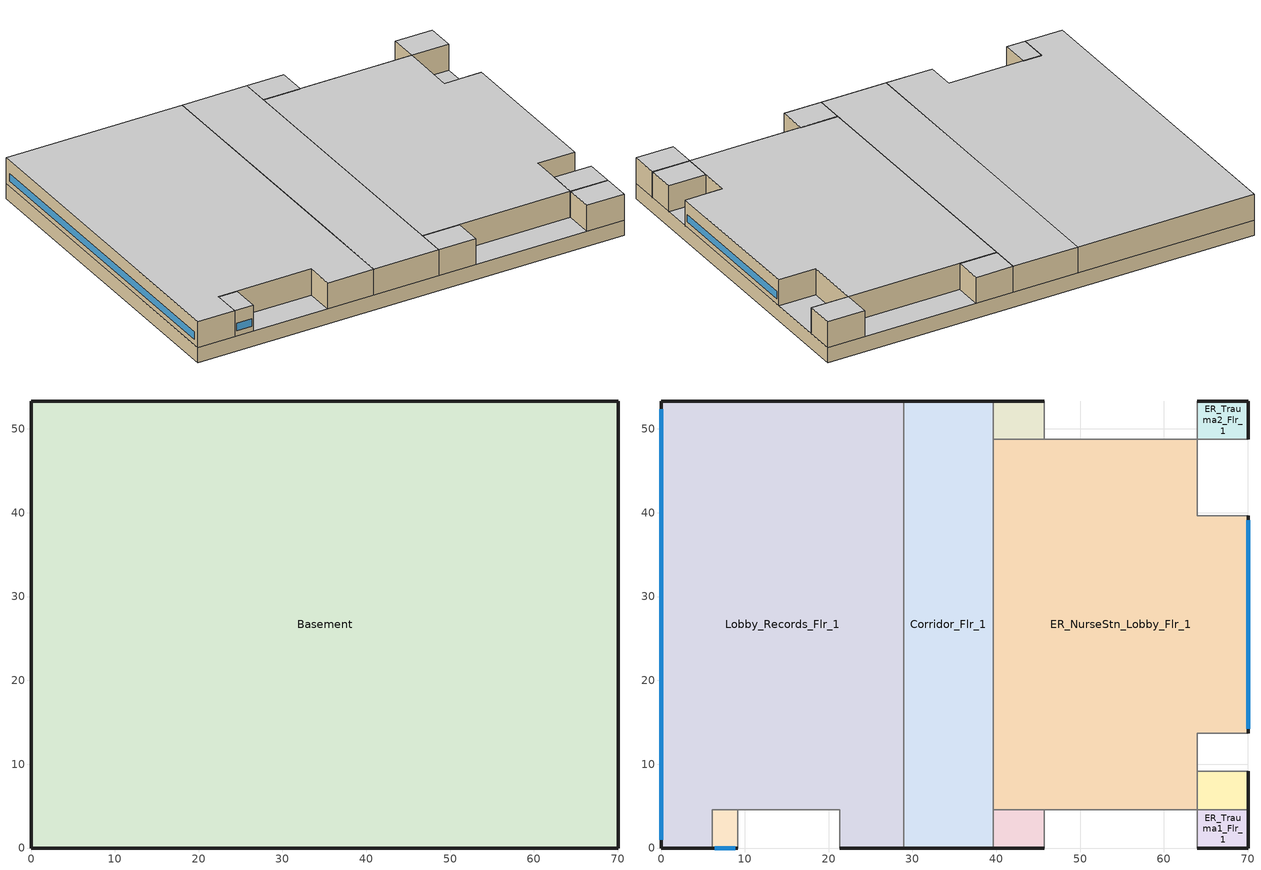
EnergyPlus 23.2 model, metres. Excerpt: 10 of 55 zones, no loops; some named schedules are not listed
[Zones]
Basement
 floor ground (ext-slab): 70.1,53.34 70.1,0 0,0 0,53.34 z-2.44
 wall ground (Underground Wall Non-res): 70.1,0 70.1,53.34 0,53.34 0,0 70.1,0 z-2.44:0
 ceiling adiabatic (INT-FLOOR-UNDERSIDE): 0,0 70.1,0 70.1,53.34 0,53.34 z0
Corridor_Flr_1
 floor adiabatic (INT-FLOOR-TOPSIDE): 39.62,53.34 39.62,0 28.96,0 28.96,53.34 z0
 wall outside (Mass Non-res Ext Wall): 39.62,53.34 28.96,53.34 / 28.96,0 39.62,0 z0:4.27
 wall to Lobby_Records_Flr_1 (AIR-WALL): 28.96,53.34 28.96,15.24 z0:4.27
 wall to Lobby_Records_Flr_1 (int-walls): 28.96,15.24 28.96,0 z0:4.27
 wall adiabatic (int-walls): 39.62,0 39.62,53.34 z0:4.27
 ceiling adiabatic (INT-FLOOR-UNDERSIDE): 28.96,53.34 28.96,0 39.62,0 39.62,53.34 z4.27
ER_Exam1_Mult4_Flr_1
 floor adiabatic (INT-FLOOR-TOPSIDE): 45.72,4.57 45.72,0 39.62,0 39.62,4.57 z0
 wall outside (Mass Non-res Ext Wall): 39.62,0 45.72,0 z0:4.27
 wall adiabatic (int-walls): 45.72,0 45.72,4.57 39.62,4.57 39.62,0 z0:4.27
 ceiling adiabatic (INT-FLOOR-UNDERSIDE): 39.62,4.57 39.62,0 45.72,0 45.72,4.57 z4.27
ER_Trauma1_Flr_1
 floor adiabatic (INT-FLOOR-TOPSIDE): 70.1,4.57 70.1,0 64.01,0 64.01,4.57 z0
 wall outside (Mass Non-res Ext Wall): 64.01,0 70.1,0 70.1,4.57 z0:4.27
 wall adiabatic (int-walls): 70.1,4.57 64.01,4.57 64.01,0 z0:4.27
 ceiling adiabatic (INT-FLOOR-UNDERSIDE): 64.01,4.57 64.01,0 70.1,0 70.1,4.57 z4.27
ER_Exam3_Mult4_Flr_1
 floor adiabatic (INT-FLOOR-TOPSIDE): 70.1,9.14 70.1,4.57 64.01,4.57 64.01,9.14 z0
 wall outside (Mass Non-res Ext Wall): 70.1,4.57 70.1,9.14 z0:4.27
 wall adiabatic (int-walls): 70.1,9.14 64.01,9.14 64.01,4.57 70.1,4.57 z0:4.27
 ceiling adiabatic (INT-FLOOR-UNDERSIDE): 64.01,9.14 64.01,4.57 70.1,4.57 70.1,9.14 z4.27
ER_Trauma2_Flr_1
 floor adiabatic (INT-FLOOR-TOPSIDE): 70.1,53.34 70.1,48.77 64.01,48.77 64.01,53.34 z0
 wall outside (Mass Non-res Ext Wall): 70.1,48.77 70.1,53.34 64.01,53.34 z0:4.27
 wall adiabatic (int-walls): 64.01,53.34 64.01,48.77 70.1,48.77 z0:4.27
 ceiling adiabatic (INT-FLOOR-UNDERSIDE): 64.01,53.34 64.01,48.77 70.1,48.77 70.1,53.34 z4.27
ER_Triage_Mult4_Flr_1
 floor adiabatic (INT-FLOOR-TOPSIDE): 45.72,53.34 45.72,48.77 39.62,48.77 39.62,53.34 z0
 wall outside (Mass Non-res Ext Wall): 45.72,53.34 39.62,53.34 z0:4.27
 wall adiabatic (int-walls): 39.62,53.34 39.62,48.77 45.72,48.77 45.72,53.34 z0:4.27
 ceiling adiabatic (INT-FLOOR-UNDERSIDE): 39.62,53.34 39.62,48.77 45.72,48.77 45.72,53.34 z4.27
ER_NurseStn_Lobby_Flr_1
 floor adiabatic (INT-FLOOR-TOPSIDE): 39.62,4.57 39.62,48.77 64.01,48.77 64.01,39.62 70.1,39.62 70.1,13.72 64.01,13.72 64.01,4.57 z0
 wall outside (Mass Non-res Ext Wall): 70.1,13.72 70.1,39.62 z0:4.27
 wall adiabatic (int-walls): 70.1,39.62 64.01,39.62 64.01,48.77 39.62,48.77 39.62,4.57 64.01,4.57 64.01,13.72 70.1,13.72 z0:4.27
 window (Window Non-res Fixed): 70.1,14.2 70.1,39.14 z0.91:2.13
 ceiling adiabatic (INT-FLOOR-UNDERSIDE): 39.62,4.57 64.01,4.57 64.01,13.72 70.1,13.72 70.1,39.62 64.01,39.62 64.01,48.77 39.62,48.77 z4.27
Lobby_Records_Flr_1
 floor adiabatic (INT-FLOOR-TOPSIDE): 0,0 0,53.34 28.96,53.34 28.96,0 21.34,0 21.34,4.57 6.1,4.57 6.1,0 z0
 wall outside (Mass Non-res Ext Wall): 21.34,0 28.96,0 / 28.96,53.34 0,53.34 0,0 6.1,0 z0:4.27
 wall adiabatic (int-walls): 6.1,0 6.1,4.57 21.34,4.57 21.34,0 z0:4.27
 window (Window Non-res Fixed): 0,52.34 0,1 z0.91:2.13
 ceiling adiabatic (INT-FLOOR-UNDERSIDE): 0,0 6.1,0 6.1,4.57 21.34,4.57 21.34,0 28.96,0 28.96,53.34 0,53.34 z4.27
Office1_Mult4_Flr_1
 floor adiabatic (INT-FLOOR-TOPSIDE): 9.14,4.57 9.14,0 6.1,0 6.1,4.57 z0
 wall outside (Mass Non-res Ext Wall): 6.1,0 9.14,0 z0:4.27
 wall adiabatic (int-walls): 9.14,0 9.14,4.57 6.1,4.57 6.1,0 z0:4.27
 window (Window Non-res Fixed): 6.41,0 8.84,0 z0.91:2.13
 ceiling adiabatic (INT-FLOOR-UNDERSIDE): 6.1,4.57 6.1,0 9.14,0 9.14,4.57 z4.27
[Building]
Ref Bldg Hospital New2004_v1.3_5.0: Loads convergence tolerance value=0.04; Maximum number of warmup days=25; Minimum number of warmup days=6; North axis=0; Solar distribution=FullInteriorAndExterior; Temperature convergence tolerance value=0.2; Terrain=City
[Site:GroundTemperature:BuildingSurface]
19.527, 19.502, 19.536, 19.598, 20.002, 21.64, 22.225, 22.375, 21.449, 20.121, 19.802, 19.633
[Site:Location]
USA IL-CHICAGO-OHARE: Elevation=190; Latitude=41.77; Longitude=-87.75; Time zone=-6
[Site:WaterMainsTemperature]
Annual average outdoor air temperature=9.69; Calculation method=Correlation; Maximum difference in monthly average outdoor air temperatures=28.1
[SizingPeriod:DesignDay] Barometric pressure=99063; Day of month=21; Daylight saving time indicator=No; Humidity condition type=WetBulb; Rain indicator=No; Snow indicator=No; Solar model indicator=ASHRAEClearSky
Name | Daily dry bulb temperature range | Day type | Maximum dry bulb temperature | Month | Sky clearness | Wetbulb or dewpoint at maximum dry bulb | Wind direction | Wind speed
CHICAGO Ann Clg .4% Condns WB=>MDB | 10.7 | SummerDesignDay | 31.2 | 7 | 1 | 25.5 | 230 | 5.3
CHICAGO Ann Htg 99.6% Condns DB | 0 | WinterDesignDay | -20.6 | 1 | 0 | -20.6 | 270 | 4.9
[Construction]
AIR-WALL: MAT-AIR-WALL
INT-FLOOR-TOPSIDE: MAT-CC05 4 HW CONCRETE, CP02 CARPET PAD
INT-FLOOR-UNDERSIDE: CP02 CARPET PAD, MAT-CC05 4 HW CONCRETE
InteriorFurnishings: Std Wood 6inch
Mass Non-res Ext Wall: 1IN Stucco, 8IN Concrete HW, Mass NonRes Wall Insulation, 1/2IN Gypsum
Underground Wall Non-res: 8IN Concrete HW, UGWall NonRes Insulation
Window Non-res Fixed: NonRes Fixed Assembly Window
ext-slab: HW CONCRETE
int-walls: 1/2IN Gypsum, 1/2IN Gypsum
[Material] Thermal absorptance=0.9
Name | Conductivity | Density | Roughness | Solar absorptance | Specific heat | Thickness | Visible absorptance
1/2IN Gypsum | 0.16 | 784.9 | Smooth | 0.92 | 830 | 0.0127 | 0.92
1IN Stucco | 0.6918 | 1858 | Smooth | 0.92 | 837 | 0.0253 | 0.92
8IN CONCRETE HW | 1.311 | 2240 | Rough | 0.7 | 836.8 | 0.2032 | 0.7
HW CONCRETE; MAT-CC05 4 HW CONCRETE | 1.311 | 2240 | Rough | 0.7 | 836.8 | 0.1016 | 0.7
Mass NonRes Wall Insulation | 0.049 | 265 | MediumRough | 0.7 | 836.8 | 0.0495495 | 0.7
Std Wood 6inch | 0.12 | 540 | MediumSmooth | 0.7 | 1210 | 0.15 | 0.7
UGWall NonRes Insulation | 0.049 | 265 | MediumRough | 0.7 | 836.8 | 0.0001 | 0.7
[Material:NoMass] Solar absorptance=0.7; Thermal absorptance=0.9
Name | Roughness | Thermal resistance | Visible absorptance
CP02 CARPET PAD | VeryRough | 0.2165 | 0.8
MAT-AIR-WALL | Rough | 0.207949
[WindowMaterial:SimpleGlazingSystem]
NonRes Fixed Assembly Window: Solar heat gain coefficient=0.39; U factor=3.23646
[AvailabilityManager:NightCycle] Applicability schedule=ALWAYS_ON; Control type=CycleOnAny; Cycling run time=1800; Cycling run time control type=FixedRunTime; Fan schedule=HVACOperationSchd; Thermostat tolerance=1
CAV_1 Availability Manager; CAV_2 Availability Manager; VAV_1 Availability Manager; VAV_2 Availability Manager
[ElectricEquipment] Design level calculation method=Watts/Area; End use subcategory=MiscPlug; Fraction latent=0; Fraction lost=0; Fraction radiant=0.5
Name | Schedule | Watts per zone floor area | Zone or zonelist or space or spacelist
Basement_MiscPlug_Equip | ADMIN_EQUIP_SCH | 8.07 | Basement
ER_Exam1_Mult4_Flr_1_MiscPlug_Equip | CRITICAL_EQUIP_SCH | 16.04 | ER_Exam1_Mult4_Flr_1
ER_Exam3_Mult4_Flr_1_MiscPlug_Equip | CRITICAL_EQUIP_SCH | 16.04 | ER_Exam3_Mult4_Flr_1
ER_NurseStn_Lobby_Flr_1_MiscPlug_Equip | ADMIN_EQUIP_SCH | 14.63 | ER_NurseStn_Lobby_Flr_1
ER_Trauma1_Flr_1_MiscPlug_Equip | CRITICAL_EQUIP_SCH | 43.04 | ER_Trauma1_Flr_1
ER_Trauma2_Flr_1_MiscPlug_Equip | CRITICAL_EQUIP_SCH | 43.04 | ER_Trauma2_Flr_1
ER_Triage_Mult4_Flr_1_MiscPlug_Equip | CRITICAL_EQUIP_SCH | 29.05 | ER_Triage_Mult4_Flr_1
Lobby_Records_Flr_1_MiscPlug_Equip | ADMIN_EQUIP_SCH | 1.08 | Lobby_Records_Flr_1
Office1_Mult4_Flr_1_MiscPlug_Equip | ADMIN_EQUIP_SCH | 10.76 | Office1_Mult4_Flr_1
[Exterior:FuelEquipment]
Elevators: Design level=162963; End use subcategory=Elevators; Fuel use type=Electricity; Schedule=BLDG_ELEVATORS
[Exterior:Lights]
Exterior Facade Lighting: Control option=AstronomicalClock; Design level=15409; End use subcategory=Exterior Facade Lighting; Schedule=ALWAYS_ON
[InternalMass] Construction=InteriorFurnishings
Name | Zone or zonelist | Surface area
Basement Internal Mass | Basement | 7478.69
Corridor_Flr_1 Internal Mass | Corridor_Flr_1 | 1138.06
ER_Exam1_Mult4_Flr_1 Internal Mass | ER_Exam1_Mult4_Flr_1 | 55.7418
ER_Exam3_Mult4_Flr_1 Internal Mass | ER_Exam3_Mult4_Flr_1 | 55.7418
ER_NurseStn_Lobby_Flr_1 Internal Mass | ER_NurseStn_Lobby_Flr_1 | 2471.22
ER_Trauma1_Flr_1 Internal Mass | ER_Trauma1_Flr_1 | 55.7418
ER_Trauma2_Flr_1 Internal Mass | ER_Trauma2_Flr_1 | 55.7418
ER_Triage_Mult4_Flr_1 Internal Mass | ER_Triage_Mult4_Flr_1 | 55.7418
Lobby_Records_Flr_1 Internal Mass | Lobby_Records_Flr_1 | 2949.62
Office1_Mult4_Flr_1 Internal Mass | Office1_Mult4_Flr_1 | 27.8709
[Lights] Design level calculation method=Watts/Area; End use subcategory=General; Fraction radiant=0.7; Fraction replaceable=1; Fraction visible=0.2; Return air fraction=0; Return air fraction calculated from plenum temperature=No
Name | Schedule | Watts per zone floor area | Zone or zonelist or space or spacelist
Basement_Lights | ADMIN_LIGHT_SCH | 11.84 | Basement
Corridor_Flr_1_Lights | ADMIN_LIGHT_SCH | 10.76 | Corridor_Flr_1
ER_Exam1_Mult4_Flr_1_Lights | CRITICAL_LIGHT_SCH | 29.05 | ER_Exam1_Mult4_Flr_1
ER_Exam3_Mult4_Flr_1_Lights | CRITICAL_LIGHT_SCH | 29.05 | ER_Exam3_Mult4_Flr_1
ER_NurseStn_Lobby_Flr_1_Lights | ADMIN_LIGHT_SCH | 12.05 | ER_NurseStn_Lobby_Flr_1
ER_Trauma1_Flr_1_Lights | CRITICAL_LIGHT_SCH | 29.05 | ER_Trauma1_Flr_1
ER_Trauma2_Flr_1_Lights | CRITICAL_LIGHT_SCH | 29.05 | ER_Trauma2_Flr_1
ER_Triage_Mult4_Flr_1_Lights | CRITICAL_LIGHT_SCH | 29.05 | ER_Triage_Mult4_Flr_1
Lobby_Records_Flr_1_Lights | ADMIN_LIGHT_SCH | 15.82 | Lobby_Records_Flr_1
Office1_Mult4_Flr_1_Lights | ADMIN_LIGHT_SCH | 11.84 | Office1_Mult4_Flr_1
[People] Activity level schedule=ACTIVITY_SCH; Air velocity schedule=AIR_VELO_SCH; Clothing insulation calculation method=ClothingInsulationSchedule; Clothing insulation schedule=CLOTHING_SCH; Enable ashrae 55 comfort warnings=No; Fraction radiant=0.3; Mean radiant temperature calculation type=ZoneAveraged; Number of people calculation method=Area/Person; Sensible heat fraction=Autocalculate; Thermal comfort model 1 type=Fanger; Work efficiency schedule=WORK_EFF_SCH
Name | Floor area per person | Number of people schedule | Zone or zonelist or space or spacelist
Basement People | 37.1747 | ADMIN_OCC_SCH | Basement
Corridor_Flr_1 People | 92.5926 | ADMIN_OCC_SCH | Corridor_Flr_1
ER_Exam1_Mult4_Flr_1 People | 4.6512 | CRITICAL_OCC_SCH | ER_Exam1_Mult4_Flr_1
ER_Exam3_Mult4_Flr_1 People | 4.6512 | CRITICAL_OCC_SCH | ER_Exam3_Mult4_Flr_1
ER_NurseStn_Lobby_Flr_1 People | 69.9301 | ADMIN_OCC_SCH | ER_NurseStn_Lobby_Flr_1
ER_Trauma1_Flr_1 People | 4.6512 | CRITICAL_OCC_SCH | ER_Trauma1_Flr_1
ER_Trauma2_Flr_1 People | 4.6512 | CRITICAL_OCC_SCH | ER_Trauma2_Flr_1
ER_Triage_Mult4_Flr_1 People | 4.6512 | CRITICAL_OCC_SCH | ER_Triage_Mult4_Flr_1
Lobby_Records_Flr_1 People | 69.9301 | ADMIN_OCC_SCH | Lobby_Records_Flr_1
Office1_Mult4_Flr_1 People | 13.2802 | ADMIN_OCC_SCH | Office1_Mult4_Flr_1
[UtilityCost:Charge:Block] Category variable=EnergyCharges; Season=Annual; Source variable=totalEnergy
Name | Block 1 cost per unit value or variable | Block 2 cost per unit value or variable | Block 3 cost per unit value or variable | Block 4 cost per unit value or variable | Block size 1 value or variable | Block size 2 value or variable | Block size 3 value or variable | Block size 4 value or variable | Tariff | Utility cost charge block | Block size multiplier value or variable
UtilityCost:Charge:Block 1 | 0.108222 | 0.087021 | 0.07842 | 0.05832 | 300 | 700 | 1500 | remaining | PSI_LLF_LowLoadFactorService | AnnualEnergyCharge
UtilityCost:Charge:Block 2 | 0 | 0.051773 | 0.046965 |  | 190 | 110 | remaining |  | PSI_LLF_LowLoadFactorService | AnnualDemandBaseCharge | TotalDemand
UtilityCost:Charge:Block 3 | 0.082409 | 0.072873 | 0.061696 | 0.041179 | 300 | 700 | 1500 | remaining | PSI_CS_CommercialElectricService | AnnualEnergyCharge
[UtilityCost:Charge:Simple] Season=Annual
Name | Category variable | Cost per unit value or variable | Source variable | Tariff | Utility cost charge simple
UtilityCost:Charge:Simple 1 | EnergyCharges | 0.002028 | totalEnergy | PSI_LLF_LowLoadFactorService | FuelCostAdjustEnergyCharge
UtilityCost:Charge:Simple 2 | EnergyCharges | 0.000536 | totalEnergy | PSI_LLF_LowLoadFactorService | QualPollutionControlAdjustEnergyCharge
UtilityCost:Charge:Simple 3 | EnergyCharges | 0.001127 | totalEnergy | PSI_LLF_LowLoadFactorService | SoxNoxRiderAdjustEnergyCharge
UtilityCost:Charge:Simple 4 | EnergyCharges | -0.00037 | totalEnergy | PSI_LLF_LowLoadFactorService | DSMRiderAdjustEnergyCharge
UtilityCost:Charge:Simple 5 | EnergyCharges | -3.1e-05 | totalEnergy | PSI_LLF_LowLoadFactorService | PurchPowerTrackerAdjustEnergyCharge
UtilityCost:Charge:Simple 6 | EnergyCharges | -0.000216 | totalEnergy | PSI_LLF_LowLoadFactorService | MidwestISOAdjustEnergyCharge
UtilityCost:Charge:Simple 7 | EnergyCharges | 0.000833 | totalEnergy | PSI_LLF_LowLoadFactorService | CleanCoalRiderEnergyCharge
UtilityCost:Charge:Simple 8 | Taxes | 0.08 | SubTotal | PSI_LLF_LowLoadFactorService | TaxofeightPercent
UtilityCost:Charge:Simple 9 | EnergyCharges | 0.002028 | totalEnergy | PSI_CS_CommercialElectricService | FuelCostAdjustEnergyCharge
UtilityCost:Charge:Simple 10 | EnergyCharges | 0.000536 | totalEnergy | PSI_CS_CommercialElectricService | QualPollutionControlAdjustEnergyCharge
UtilityCost:Charge:Simple 11 | EnergyCharges | 0.001127 | totalEnergy | PSI_CS_CommercialElectricService | SoxNoxRiderAdjustEnergyCharge
UtilityCost:Charge:Simple 12 | EnergyCharges | 2.1e-05 | totalEnergy | PSI_CS_CommercialElectricService | DSMRiderAdjustEnergyCharge
UtilityCost:Charge:Simple 13 | EnergyCharges | 3.4e-05 | totalEnergy | PSI_CS_CommercialElectricService | PurchPowerTrackerAdjustEnergyCharge
UtilityCost:Charge:Simple 14 | EnergyCharges | -0.000203 | totalEnergy | PSI_CS_CommercialElectricService | MidwestISOAdjustEnergyCharge
UtilityCost:Charge:Simple 15 | EnergyCharges | 0.000807 | totalEnergy | PSI_CS_CommercialElectricService | CleanCoalRiderEnergyCharge
UtilityCost:Charge:Simple 16 | Taxes | 0.08 | SubTotal | PSI_CS_CommercialElectricService | TaxofeightPercent
UtilityCost:Charge:Simple 17 | EnergyCharges | IN_MonthlyGasRates | totalEnergy | IN_EIAMonthlyRateGas | MonthlyRateGasCharge
UtilityCost:Charge:Simple 18 | Taxes | 0.08 | SubTotal | IN_EIAMonthlyRateGas | TaxofEightPercent
[UtilityCost:Qualify] Season=Annual; Threshold test=Count; Threshold value or variable=75; Variable=TotalDemand
Name | Number of months | Qualify type | Tariff | Utility cost qualify
UtilityCost:Qualify 1 | 12 | Minimum | PSI_LLF_LowLoadFactorService | MinDemand75kw
UtilityCost:Qualify 2 | 1 | Maximum | PSI_CS_CommercialElectricService | MaxDemand75kw
[UtilityCost:Tariff]
Name | Conversion factor choice | Group | Monthly charge or variable | Output meter | Demand window length
IN_EIAMonthlyRateGas | MCF | Comm Gas | 0 | NaturalGas:Facility
PSI_CS_CommercialElectricService | kWh | Comm Elect | 9.4 | Electricity:Facility
PSI_LLF_LowLoadFactorService | kWh | Comm Elect | 15 | Electricity:Facility | HalfHour
[UtilityCost:Variable]
IN_MonthlyGasRates: January value=8.22; February value=7.51; March value=8.97; April value=9.01; May value=9.16; June value=10.44; July value=10.32; August value=10.13; September value=9.2; October value=8.18; November value=7.83; December value=7.63; Tariff=IN_EIAMonthlyRateGas; Variable type=Currency
[Zone] Floor area=Autocalculate; Part of total floor area=Yes; Type=1
Name | Multiplier
Basement; Corridor_Flr_1; ER_NurseStn_Lobby_Flr_1; ER_Trauma1_Flr_1; ER_Trauma2_Flr_1; Lobby_Records_Flr_1 | 1
ER_Exam1_Mult4_Flr_1; ER_Exam3_Mult4_Flr_1; ER_Triage_Mult4_Flr_1; Office1_Mult4_Flr_1 | 4
[ZoneInfiltration:DesignFlowRate] Constant term coefficient=1; Design flow rate calculation method=Flow/ExteriorWallArea; Flow rate per exterior surface area=0.000302; Schedule=INFIL_QUARTER_ON_SCH; Temperature term coefficient=0; Velocity squared term coefficient=0; Velocity term coefficient=0
Name | Zone or zonelist or space or spacelist
Corridor_Flr_1_Infiltration | Corridor_Flr_1
ER_Exam1_Mult4_Flr_1_Infiltration | ER_Exam1_Mult4_Flr_1
ER_Exam3_Mult4_Flr_1_Infiltration | ER_Exam3_Mult4_Flr_1
ER_NurseStn_Lobby_Flr_1_Infiltration | ER_NurseStn_Lobby_Flr_1
ER_Trauma1_Flr_1_Infiltration | ER_Trauma1_Flr_1
ER_Trauma2_Flr_1_Infiltration | ER_Trauma2_Flr_1
ER_Triage_Mult4_Flr_1_Infiltration | ER_Triage_Mult4_Flr_1
Lobby_Records_Flr_1_Infiltration | Lobby_Records_Flr_1
Office1_Mult4_Flr_1_Infiltration | Office1_Mult4_Flr_1
[Schedule:Compact]
ACTIVITY_SCH: Through: 12/31, For: AllDays, Until: 24:00, 120
ADMIN_EQUIP_SCH: Through: 12/31, For: Weekdays, Until: 04:00, 0.3, Until: 06:00, 0.5, Until: 18:00, 1, Until: 20:00, 0.5, Until: 24:00, 0.3, For: SummerDesignDay, Until: 04:00, 0.3, Until: 06:00, 0.5, Until: 18:00, 1, Until: 20:00, 0.5, Until: 24:00, 0.3, For: WinterDesignDay, Until: 24:00, 0.3, For: Saturday, Until: 07:00, 0.3, Until: 09:00, 0.5, Until: 15:00, 0.8, Until: 20:00, 0.5, Until: 24:00, 0.3, For: AllOtherDays, Until: 08:00, 0.3, Until: 17:00, 0.5, Until: 24:00, 0.3
ADMIN_LIGHT_SCH: Through: 12/31, For: Weekdays, Until: 04:00, 0.1, Until: 06:00, 0.3, Until: 07:00, 0.6, Until: 18:00, 0.9, Until: 20:00, 0.6, Until: 22:00, 0.3, Until: 24:00, 0.1, For: SummerDesignDay, Until: 04:00, 0.1, Until: 06:00, 0.3, Until: 07:00, 0.6, Until: 18:00, 0.9, Until: 20:00, 0.6, Until: 22:00, 0.3, Until: 24:00, 0.1, For: WinterDesignDay, Until: 07:00, 0.1, Until: 09:00, 0.3, Until: 15:00, 0.4, Until: 20:00, 0.3, Until: 24:00, 0.1, For: Saturday, Until: 07:00, 0.1, Until: 09:00, 0.3, Until: 15:00, 0.4, Until: 20:00, 0.3, Until: 24:00, 0.1, For: AllOtherDays, Until: 08:00, 0.05, Until: 17:00, 0.1, Until: 24:00, 0.05
AIR_VELO_SCH: Through: 12/31, For: AllDays, Until: 24:00, 0.2
ALWAYS_ON: Through: 12/31, For: AllDays, Until: 24:00, 1
BLDG_ELEVATORS: Through: 12/31, For: Weekdays SummerDesignDay, Until: 07:00, 0.2, Until: 08:00, 0.5, Until: 09:00, 0.75, Until: 10:00, 1, Until: 11:00, 1, Until: 12:00, 1, Until: 13:00, 0.75, Until: 14:00, 1, Until: 15:00, 1, Until: 16:00, 1, Until: 17:00, 1, Until: 18:00, 1, Until: 19:00, 0.52, Until: 20:00, 0.52, Until: 21:00, 0.52, Until: 22:00, 0.28, Until: 24:00, 0.2, For: Saturday WinterDesignDay, Until: 07:00, 0.2, Until: 08:00, 0.4, Until: 09:00, 0.46, Until: 10:00, 0.7, Until: 11:00, 0.7, Until: 12:00, 0.7, Until: 13:00, 0.51, Until: 14:00, 0.51, Until: 15:00, 0.51, Until: 16:00, 0.51, Until: 17:00, 0.51, Until: 18:00, 0.25, Until: 24:00, 0.2, For: AllOtherDays, Until: 08:00, 0.2, Until: 16:00, 0.4, Until: 24:00, 0.2
CRITICAL_EQUIP_SCH: Through: 12/31, For: Weekdays, Until: 04:00, 0.5, Until: 06:00, 0.5, Until: 18:00, 1, Until: 20:00, 0.8, Until: 24:00, 0.5, For: SummerDesignDay, Until: 04:00, 0.5, Until: 06:00, 0.5, Until: 18:00, 1, Until: 20:00, 0.8, Until: 24:00, 0.5, For: WinterDesignDay, Until: 24:00, 0.3, For: Saturday, Until: 04:00, 0.5, Until: 06:00, 0.5, Until: 18:00, 1, Until: 20:00, 0.8, Until: 24:00, 0.5, For: Sunday Holidays AllOtherDays, Until: 04:00, 0.5, Until: 06:00, 0.5, Until: 18:00, 1, Until: 20:00, 0.8, Until: 24:00, 0.5
CRITICAL_LIGHT_SCH: Through: 12/31, For: Weekdays, Until: 04:00, 0.5, Until: 06:00, 0.7, Until: 18:00, 0.9, Until: 22:00, 0.7, Until: 24:00, 0.5, For: SummerDesignDay, Until: 04:00, 0.5, Until: 06:00, 0.7, Until: 18:00, 0.9, Until: 22:00, 0.7, Until: 24:00, 0.5, For: WinterDesignDay, Until: 04:00, 0.5, Until: 06:00, 0.7, Until: 18:00, 0.9, Until: 22:00, 0.7, Until: 24:00, 0.5, For: Saturday, Until: 04:00, 0.5, Until: 06:00, 0.7, Until: 18:00, 0.9, Until: 22:00, 0.7, Until: 24:00, 0.5, For: AllOtherDays, Until: 04:00, 0.5, Until: 06:00, 0.7, Until: 18:00, 0.9, Until: 22:00, 0.7, Until: 24:00, 0.5
